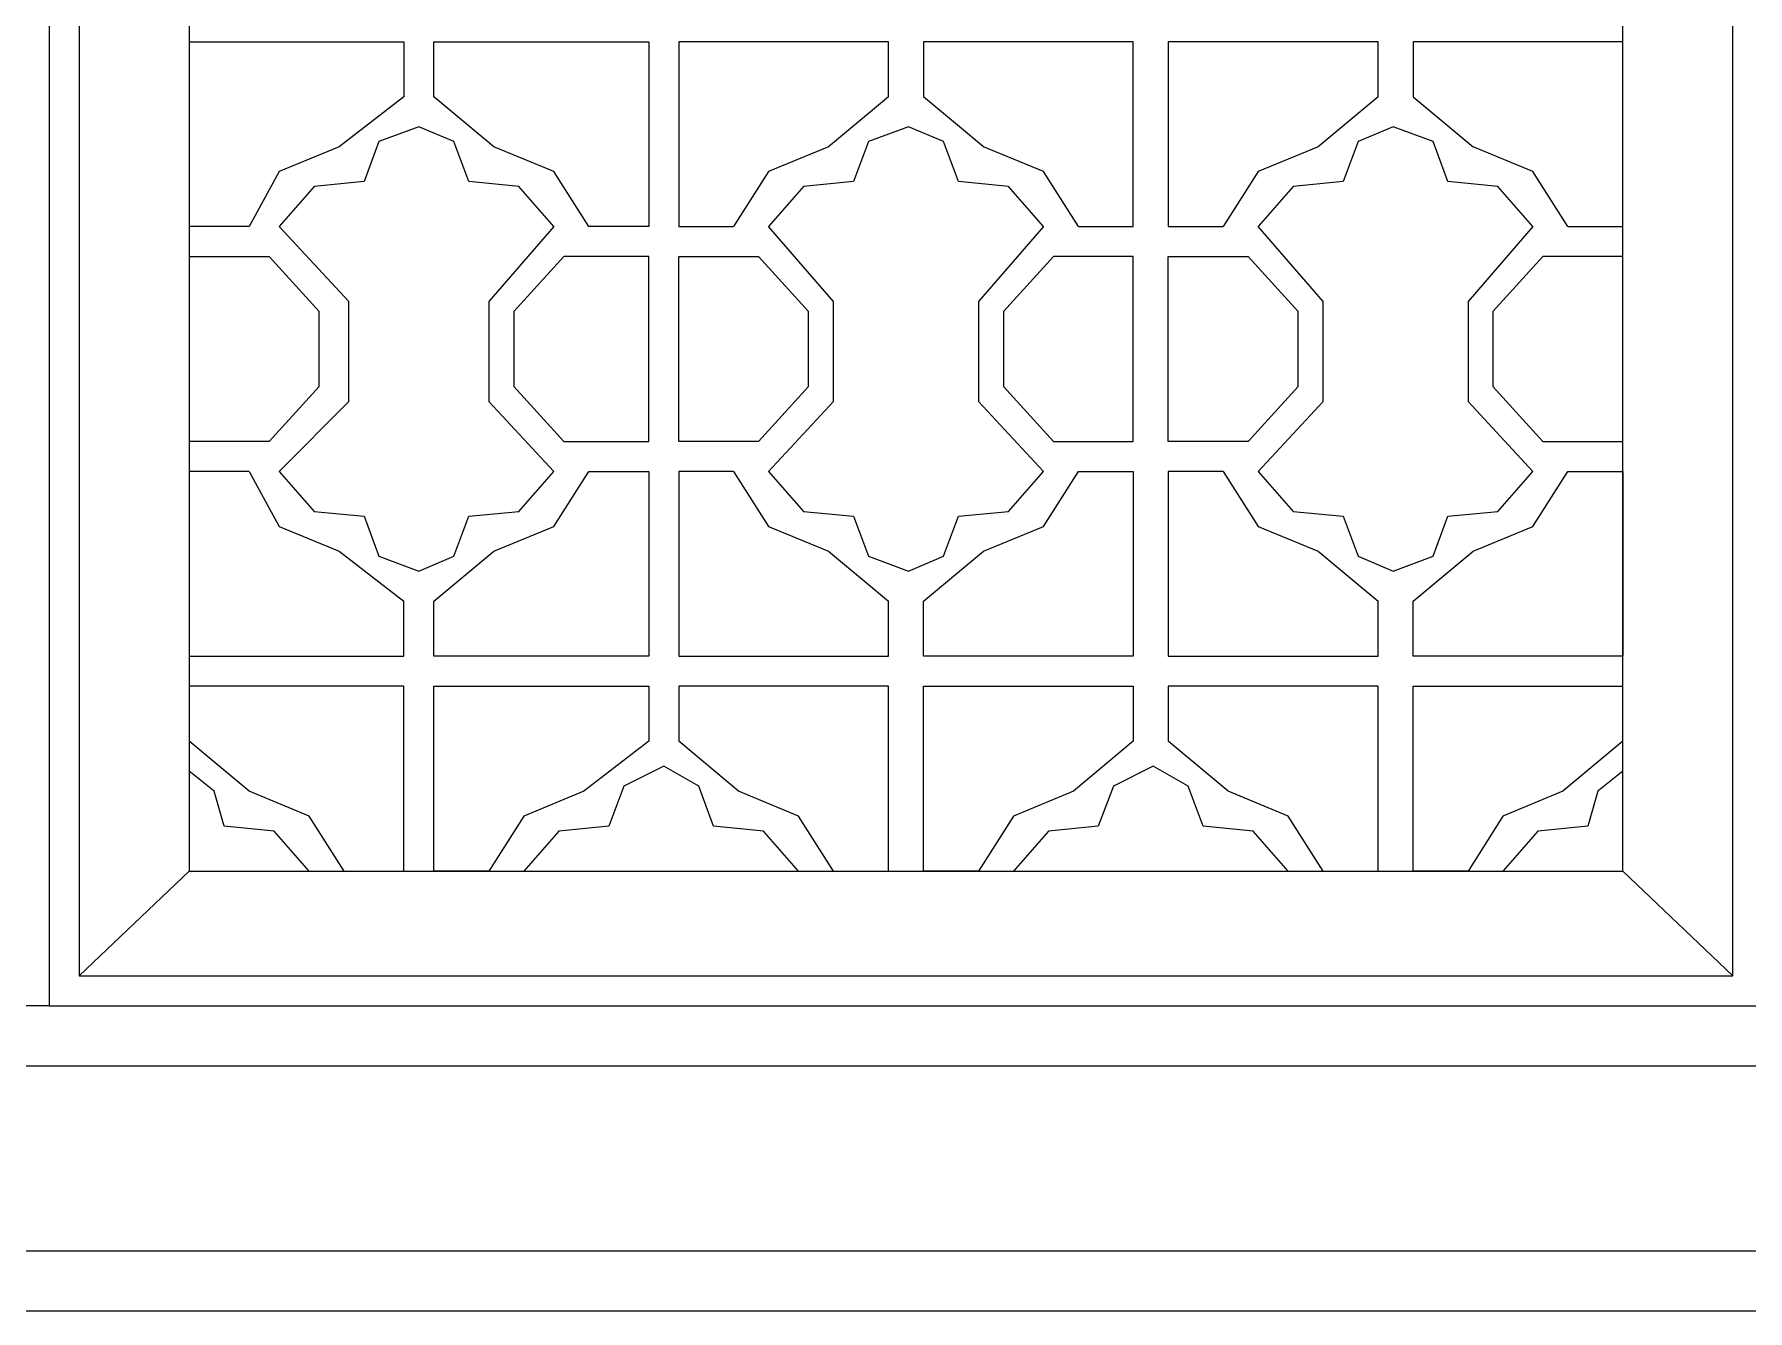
# Model space of a CAD drawing. Header units: centimetres. Extents: x -9.2 to 10.9, y -11.6 to 10.5.
# Drawn here: x -2.19 to 3.8, y -11.57 to -7.11 of the extents above; entities that cross this region are included whole.
import ezdxf

# ---------------------------------------------------------------- set-up
doc = ezdxf.new("R2010")
doc.units = ezdxf.units.CM
doc.header["$MEASUREMENT"] = 0
doc.layers.add('layer 1', color=7, linetype='Continuous')

msp = doc.modelspace()

# ---------------------------------------------------------------- linework, layer by layer
at = {"layer": 'layer 1', "color": 250, "lineweight": 0}
for points, knots in [([(-9.19759, 10.45281), (-9.19759, 10.45281), (10.90362, 10.45281), (10.90362, 10.45281), (10.90362, 10.45281), (10.90362, 10.45281), (10.90362, -11.56967), (10.90362, -11.56967), (10.90362, -11.56967), (10.90362, -11.56967), (-9.19759, -11.56967), (-9.19759, -11.56967), (-9.19759, -11.56967), (-9.19759, -11.56967), (-9.19759, 10.45281), (-9.19759, 10.45281)], [0, 0, 0, 0, 0.25, 0.25, 0.25, 0.25, 0.5, 0.5, 0.5, 0.5, 0.75, 0.75, 0.75, 0.75, 1, 1, 1, 1]), ([(-8.98821, 10.2432), (-8.98821, 10.2432), (10.69401, 10.2432), (10.69401, 10.2432), (10.69401, 10.2432), (10.69401, 10.2432), (10.69401, -11.36006), (10.69401, -11.36006), (10.69401, -11.36006), (10.69401, -11.36006), (-8.98821, -11.36006), (-8.98821, -11.36006), (-8.98821, -11.36006), (-8.98821, -11.36006), (-8.98821, 10.2432), (-8.98821, 10.2432)], [0, 0, 0, 0, 0.25, 0.25, 0.25, 0.25, 0.5, 0.5, 0.5, 0.5, 0.75, 0.75, 0.75, 0.75, 1, 1, 1, 1]), ([(-8.34187, 9.59709), (-8.34187, 9.59709), (10.0479, 9.59709), (10.0479, 9.59709), (10.0479, 9.59709), (10.0479, 9.59709), (10.0479, -10.71372), (10.0479, -10.71372), (10.0479, -10.71372), (10.0479, -10.71372), (-8.34187, -10.71372), (-8.34187, -10.71372), (-8.34187, -10.71372), (-8.34187, -10.71372), (-8.34187, 9.59709), (-8.34187, 9.59709)], [0, 0, 0, 0, 0.25, 0.25, 0.25, 0.25, 0.5, 0.5, 0.5, 0.5, 0.75, 0.75, 0.75, 0.75, 1, 1, 1, 1]), ([(-2.14223, -10.50434), (-2.14223, -10.50434), (-2.14223, 9.38748), (-2.14223, 9.38748), (-2.14223, 9.38748), (-2.14223, 9.38748), (-8.13249, 9.38748), (-8.13249, 9.38748), (-8.13249, 9.38748), (-8.13249, 9.38748), (-8.13249, -10.50434), (-8.13249, -10.50434), (-8.13249, -10.50434), (-8.13249, -10.50434), (-2.14223, -10.50434), (-2.14223, -10.50434)], [0, 0, 0, 0, 0.25, 0.25, 0.25, 0.25, 0.5, 0.5, 0.5, 0.5, 0.75, 0.75, 0.75, 0.75, 1, 1, 1, 1]), ([(-2.14223, -10.50434), (-2.14223, -10.50434), (-2.14223, 9.38748), (-2.14223, 9.38748), (-2.14223, 9.38748), (-2.14223, 9.38748), (3.84803, 9.38748), (3.84803, 9.38748), (3.84803, 9.38748), (3.84803, 9.38748), (3.84803, -10.50434), (3.84803, -10.50434), (3.84803, -10.50434), (3.84803, -10.50434), (-2.14223, -10.50434), (-2.14223, -10.50434)], [0, 0, 0, 0, 0.25, 0.25, 0.25, 0.25, 0.5, 0.5, 0.5, 0.5, 0.75, 0.75, 0.75, 0.75, 1, 1, 1, 1]), ([(3.74322, -10.39953), (3.74322, -10.39953), (-2.03742, -10.39953), (-2.03742, -10.39953), (-2.03742, -10.39953), (-2.03742, -10.39953), (-2.03742, 9.28268), (-2.03742, 9.28268), (-2.03742, 9.28268), (-2.03742, 9.28268), (3.74322, 9.28268), (3.74322, 9.28268), (3.74322, 9.28268), (3.74322, 9.28268), (3.74322, -10.39953), (3.74322, -10.39953)], [0, 0, 0, 0, 0.25, 0.25, 0.25, 0.25, 0.5, 0.5, 0.5, 0.5, 0.75, 0.75, 0.75, 0.75, 1, 1, 1, 1]), ([(-1.65321, -1.1435), (-1.65321, -1.1435), (-1.65321, 7.08222), (-1.65321, 7.08222), (-1.65321, 7.08222), (-1.65321, 7.08222), (3.35901, 7.08222), (3.35901, 7.08222), (3.35901, 7.08222), (3.35901, 7.08222), (3.35901, -1.1435), (3.35901, -1.1435), (3.35901, -1.1435), (3.35901, -1.1435), (3.35901, -10.03283), (3.35901, -10.03283), (3.35901, -10.03283), (3.35901, -10.03283), (-1.65321, -10.03283), (-1.65321, -10.03283), (-1.65321, -10.03283), (-1.65321, -10.03283), (-1.65321, -1.1435), (-1.65321, -1.1435)], [0, 0, 0, 0, 0.1666667, 0.1666667, 0.1666667, 0.1666667, 0.3333333, 0.3333333, 0.3333333, 0.3333333, 0.5, 0.5, 0.5, 0.5, 0.6666667, 0.6666667, 0.6666667, 0.6666667, 0.8333333, 0.8333333, 0.8333333, 0.8333333, 1, 1, 1, 1]), ([(-1.65321, -7.13375), (-1.65321, -7.13375), (-0.9023, -7.13375), (-0.9023, -7.13375), (-0.9023, -7.13375), (-0.9023, -7.13375), (-0.9023, -7.32586), (-0.9023, -7.32586), (-0.9023, -7.32586), (-0.9023, -7.32586), (-1.12919, -7.50046), (-1.12919, -7.50046), (-1.12919, -7.50046), (-1.12919, -7.50046), (-1.3388, -7.58776), (-1.3388, -7.58776), (-1.3388, -7.58776), (-1.3388, -7.58776), (-1.4436, -7.77986), (-1.4436, -7.77986), (-1.4436, -7.77986), (-1.4436, -7.77986), (-1.65321, -7.77986), (-1.65321, -7.77986)], [0, 0, 0, 0, 0.1666667, 0.1666667, 0.1666667, 0.1666667, 0.3333333, 0.3333333, 0.3333333, 0.3333333, 0.5, 0.5, 0.5, 0.5, 0.6666667, 0.6666667, 0.6666667, 0.6666667, 0.8333333, 0.8333333, 0.8333333, 0.8333333, 1, 1, 1, 1]), ([(3.35901, -7.13375), (3.35901, -7.13375), (2.6256, -7.13375), (2.6256, -7.13375), (2.6256, -7.13375), (2.6256, -7.13375), (2.6256, -7.32586), (2.6256, -7.32586), (2.6256, -7.32586), (2.6256, -7.32586), (2.83521, -7.50046), (2.83521, -7.50046)], [0, 0, 0, 0, 0.3333333, 0.3333333, 0.3333333, 0.3333333, 0.6666667, 0.6666667, 0.6666667, 0.6666667, 1, 1, 1, 1]), ([(-0.84979, -7.43066), (-0.84979, -7.43066), (-0.9896, -7.48295), (-0.9896, -7.48295), (-0.9896, -7.48295), (-0.9896, -7.48295), (-1.04189, -7.62277), (-1.04189, -7.62277)], [0, 0, 0, 0, 0.5, 0.5, 0.5, 0.5, 1, 1, 1, 1]), ([(-0.67519, -7.62277), (-0.67519, -7.62277), (-0.72748, -7.48295), (-0.72748, -7.48295), (-0.72748, -7.48295), (-0.72748, -7.48295), (-0.84979, -7.43066), (-0.84979, -7.43066)], [0, 0, 0, 0, 0.5, 0.5, 0.5, 0.5, 1, 1, 1, 1]), ([(0.86165, -7.43066), (0.86165, -7.43066), (0.72184, -7.48295), (0.72184, -7.48295), (0.72184, -7.48295), (0.72184, -7.48295), (0.66955, -7.62277), (0.66955, -7.62277)], [0, 0, 0, 0, 0.5, 0.5, 0.5, 0.5, 1, 1, 1, 1]), ([(1.03625, -7.62277), (1.03625, -7.62277), (0.98396, -7.48295), (0.98396, -7.48295), (0.98396, -7.48295), (0.98396, -7.48295), (0.86165, -7.43066), (0.86165, -7.43066)], [0, 0, 0, 0, 0.5, 0.5, 0.5, 0.5, 1, 1, 1, 1]), ([(2.55559, -7.43066), (2.55559, -7.43066), (2.4335, -7.48295), (2.4335, -7.48295), (2.4335, -7.48295), (2.4335, -7.48295), (2.38099, -7.62277), (2.38099, -7.62277)], [0, 0, 0, 0, 0.5, 0.5, 0.5, 0.5, 1, 1, 1, 1]), ([(2.74769, -7.62277), (2.74769, -7.62277), (2.6954, -7.48295), (2.6954, -7.48295), (2.6954, -7.48295), (2.6954, -7.48295), (2.55559, -7.43066), (2.55559, -7.43066)], [0, 0, 0, 0, 0.5, 0.5, 0.5, 0.5, 1, 1, 1, 1]), ([(-0.25597, -7.77986), (-0.25597, -7.77986), (-0.37828, -7.58776), (-0.37828, -7.58776), (-0.37828, -7.58776), (-0.37828, -7.58776), (-0.58789, -7.50046), (-0.58789, -7.50046)], [0, 0, 0, 0, 0.5, 0.5, 0.5, 0.5, 1, 1, 1, 1]), ([(0.58225, -7.50046), (0.58225, -7.50046), (0.37264, -7.58776), (0.37264, -7.58776), (0.37264, -7.58776), (0.37264, -7.58776), (0.25033, -7.77986), (0.25033, -7.77986)], [0, 0, 0, 0, 0.5, 0.5, 0.5, 0.5, 1, 1, 1, 1]), ([(1.45547, -7.77986), (1.45547, -7.77986), (1.33316, -7.58776), (1.33316, -7.58776), (1.33316, -7.58776), (1.33316, -7.58776), (1.12355, -7.50046), (1.12355, -7.50046)], [0, 0, 0, 0, 0.5, 0.5, 0.5, 0.5, 1, 1, 1, 1]), ([(2.29369, -7.50046), (2.29369, -7.50046), (2.08408, -7.58776), (2.08408, -7.58776), (2.08408, -7.58776), (2.08408, -7.58776), (1.96199, -7.77986), (1.96199, -7.77986)], [0, 0, 0, 0, 0.5, 0.5, 0.5, 0.5, 1, 1, 1, 1]), ([(3.16691, -7.77986), (3.16691, -7.77986), (3.0446, -7.58776), (3.0446, -7.58776), (3.0446, -7.58776), (3.0446, -7.58776), (2.83521, -7.50046), (2.83521, -7.50046)], [0, 0, 0, 0, 0.5, 0.5, 0.5, 0.5, 1, 1, 1, 1]), ([(-1.04189, -7.62277), (-1.04189, -7.62277), (-1.21649, -7.64005), (-1.21649, -7.64005), (-1.21649, -7.64005), (-1.21649, -7.64005), (-1.3388, -7.77986), (-1.3388, -7.77986)], [0, 0, 0, 0, 0.5, 0.5, 0.5, 0.5, 1, 1, 1, 1]), ([(-0.37828, -7.77986), (-0.37828, -7.77986), (-0.50059, -7.64005), (-0.50059, -7.64005), (-0.50059, -7.64005), (-0.50059, -7.64005), (-0.67519, -7.62277), (-0.67519, -7.62277)], [0, 0, 0, 0, 0.5, 0.5, 0.5, 0.5, 1, 1, 1, 1]), ([(0.66955, -7.62277), (0.66955, -7.62277), (0.49495, -7.64005), (0.49495, -7.64005), (0.49495, -7.64005), (0.49495, -7.64005), (0.37264, -7.77986), (0.37264, -7.77986)], [0, 0, 0, 0, 0.5, 0.5, 0.5, 0.5, 1, 1, 1, 1]), ([(1.33316, -7.77986), (1.33316, -7.77986), (1.21085, -7.64005), (1.21085, -7.64005), (1.21085, -7.64005), (1.21085, -7.64005), (1.03625, -7.62277), (1.03625, -7.62277)], [0, 0, 0, 0, 0.5, 0.5, 0.5, 0.5, 1, 1, 1, 1]), ([(2.38099, -7.62277), (2.38099, -7.62277), (2.20639, -7.64005), (2.20639, -7.64005), (2.20639, -7.64005), (2.20639, -7.64005), (2.08408, -7.77986), (2.08408, -7.77986)], [0, 0, 0, 0, 0.5, 0.5, 0.5, 0.5, 1, 1, 1, 1]), ([(3.0446, -7.77986), (3.0446, -7.77986), (2.92251, -7.64005), (2.92251, -7.64005), (2.92251, -7.64005), (2.92251, -7.64005), (2.74769, -7.62277), (2.74769, -7.62277)], [0, 0, 0, 0, 0.5, 0.5, 0.5, 0.5, 1, 1, 1, 1]), ([(-1.3388, -8.63558), (-1.3388, -8.63558), (-1.09441, -8.39119), (-1.09441, -8.39119), (-1.09441, -8.39119), (-1.09441, -8.39119), (-1.09441, -8.04176), (-1.09441, -8.04176), (-1.09441, -8.04176), (-1.09441, -8.04176), (-1.3388, -7.77986), (-1.3388, -7.77986)], [0, 0, 0, 0, 0.3333333, 0.3333333, 0.3333333, 0.3333333, 0.6666667, 0.6666667, 0.6666667, 0.6666667, 1, 1, 1, 1]), ([(-0.37828, -7.77986), (-0.37828, -7.77986), (-0.60539, -8.04176), (-0.60539, -8.04176), (-0.60539, -8.04176), (-0.60539, -8.04176), (-0.60539, -8.39119), (-0.60539, -8.39119), (-0.60539, -8.39119), (-0.60539, -8.39119), (-0.37828, -8.63558), (-0.37828, -8.63558)], [0, 0, 0, 0, 0.3333333, 0.3333333, 0.3333333, 0.3333333, 0.6666667, 0.6666667, 0.6666667, 0.6666667, 1, 1, 1, 1]), ([(0.37264, -8.63558), (0.37264, -8.63558), (0.59975, -8.39119), (0.59975, -8.39119), (0.59975, -8.39119), (0.59975, -8.39119), (0.59975, -8.04176), (0.59975, -8.04176), (0.59975, -8.04176), (0.59975, -8.04176), (0.37264, -7.77986), (0.37264, -7.77986)], [0, 0, 0, 0, 0.3333333, 0.3333333, 0.3333333, 0.3333333, 0.6666667, 0.6666667, 0.6666667, 0.6666667, 1, 1, 1, 1]), ([(1.33316, -7.77986), (1.33316, -7.77986), (1.10605, -8.04176), (1.10605, -8.04176), (1.10605, -8.04176), (1.10605, -8.04176), (1.10605, -8.39119), (1.10605, -8.39119), (1.10605, -8.39119), (1.10605, -8.39119), (1.33316, -8.63558), (1.33316, -8.63558)], [0, 0, 0, 0, 0.3333333, 0.3333333, 0.3333333, 0.3333333, 0.6666667, 0.6666667, 0.6666667, 0.6666667, 1, 1, 1, 1]), ([(2.08408, -8.63558), (2.08408, -8.63558), (2.31119, -8.39119), (2.31119, -8.39119), (2.31119, -8.39119), (2.31119, -8.39119), (2.31119, -8.04176), (2.31119, -8.04176), (2.31119, -8.04176), (2.31119, -8.04176), (2.08408, -7.77986), (2.08408, -7.77986)], [0, 0, 0, 0, 0.3333333, 0.3333333, 0.3333333, 0.3333333, 0.6666667, 0.6666667, 0.6666667, 0.6666667, 1, 1, 1, 1]), ([(3.0446, -7.77986), (3.0446, -7.77986), (2.81771, -8.04176), (2.81771, -8.04176), (2.81771, -8.04176), (2.81771, -8.04176), (2.81771, -8.39119), (2.81771, -8.39119), (2.81771, -8.39119), (2.81771, -8.39119), (3.0446, -8.63558), (3.0446, -8.63558)], [0, 0, 0, 0, 0.3333333, 0.3333333, 0.3333333, 0.3333333, 0.6666667, 0.6666667, 0.6666667, 0.6666667, 1, 1, 1, 1]), ([(-1.37381, -8.53078), (-1.37381, -8.53078), (-1.19921, -8.33867), (-1.19921, -8.33867), (-1.19921, -8.33867), (-1.19921, -8.33867), (-1.19921, -8.07677), (-1.19921, -8.07677), (-1.19921, -8.07677), (-1.19921, -8.07677), (-1.37381, -7.88467), (-1.37381, -7.88467)], [0, 0, 0, 0, 0.3333333, 0.3333333, 0.3333333, 0.3333333, 0.6666667, 0.6666667, 0.6666667, 0.6666667, 1, 1, 1, 1]), ([(-0.34327, -7.88467), (-0.34327, -7.88467), (-0.51809, -8.07677), (-0.51809, -8.07677), (-0.51809, -8.07677), (-0.51809, -8.07677), (-0.51809, -8.33867), (-0.51809, -8.33867), (-0.51809, -8.33867), (-0.51809, -8.33867), (-0.34327, -8.53078), (-0.34327, -8.53078)], [0, 0, 0, 0, 0.3333333, 0.3333333, 0.3333333, 0.3333333, 0.6666667, 0.6666667, 0.6666667, 0.6666667, 1, 1, 1, 1]), ([(0.33763, -8.53078), (0.33763, -8.53078), (0.51245, -8.33867), (0.51245, -8.33867), (0.51245, -8.33867), (0.51245, -8.33867), (0.51245, -8.07677), (0.51245, -8.07677), (0.51245, -8.07677), (0.51245, -8.07677), (0.33763, -7.88467), (0.33763, -7.88467)], [0, 0, 0, 0, 0.3333333, 0.3333333, 0.3333333, 0.3333333, 0.6666667, 0.6666667, 0.6666667, 0.6666667, 1, 1, 1, 1]), ([(1.36817, -7.88467), (1.36817, -7.88467), (1.19357, -8.07677), (1.19357, -8.07677), (1.19357, -8.07677), (1.19357, -8.07677), (1.19357, -8.33867), (1.19357, -8.33867), (1.19357, -8.33867), (1.19357, -8.33867), (1.36817, -8.53078), (1.36817, -8.53078)], [0, 0, 0, 0, 0.3333333, 0.3333333, 0.3333333, 0.3333333, 0.6666667, 0.6666667, 0.6666667, 0.6666667, 1, 1, 1, 1]), ([(2.04929, -8.53078), (2.04929, -8.53078), (2.22389, -8.33867), (2.22389, -8.33867), (2.22389, -8.33867), (2.22389, -8.33867), (2.22389, -8.07677), (2.22389, -8.07677), (2.22389, -8.07677), (2.22389, -8.07677), (2.04929, -7.88467), (2.04929, -7.88467)], [0, 0, 0, 0, 0.3333333, 0.3333333, 0.3333333, 0.3333333, 0.6666667, 0.6666667, 0.6666667, 0.6666667, 1, 1, 1, 1]), ([(3.35901, -7.88467), (3.35901, -7.88467), (3.07961, -7.88467), (3.07961, -7.88467), (3.07961, -7.88467), (3.07961, -7.88467), (2.90501, -8.07677), (2.90501, -8.07677), (2.90501, -8.07677), (2.90501, -8.07677), (2.90501, -8.33867), (2.90501, -8.33867), (2.90501, -8.33867), (2.90501, -8.33867), (3.07961, -8.53078), (3.07961, -8.53078), (3.07961, -8.53078), (3.07961, -8.53078), (3.35901, -8.53078), (3.35901, -8.53078)], [0, 0, 0, 0, 0.2, 0.2, 0.2, 0.2, 0.4, 0.4, 0.4, 0.4, 0.6, 0.6, 0.6, 0.6, 0.8, 0.8, 0.8, 0.8, 1, 1, 1, 1]), ([(-1.4436, -8.63558), (-1.4436, -8.63558), (-1.3388, -8.82769), (-1.3388, -8.82769), (-1.3388, -8.82769), (-1.3388, -8.82769), (-1.12919, -8.91499), (-1.12919, -8.91499)], [0, 0, 0, 0, 0.5, 0.5, 0.5, 0.5, 1, 1, 1, 1]), ([(-1.3388, -8.63558), (-1.3388, -8.63558), (-1.21649, -8.7754), (-1.21649, -8.7754), (-1.21649, -8.7754), (-1.21649, -8.7754), (-1.04189, -8.79268), (-1.04189, -8.79268)], [0, 0, 0, 0, 0.5, 0.5, 0.5, 0.5, 1, 1, 1, 1]), ([(-0.67519, -8.79268), (-0.67519, -8.79268), (-0.50059, -8.7754), (-0.50059, -8.7754), (-0.50059, -8.7754), (-0.50059, -8.7754), (-0.37828, -8.63558), (-0.37828, -8.63558)], [0, 0, 0, 0, 0.5, 0.5, 0.5, 0.5, 1, 1, 1, 1]), ([(-0.58789, -8.91499), (-0.58789, -8.91499), (-0.37828, -8.82769), (-0.37828, -8.82769), (-0.37828, -8.82769), (-0.37828, -8.82769), (-0.25597, -8.63558), (-0.25597, -8.63558)], [0, 0, 0, 0, 0.5, 0.5, 0.5, 0.5, 1, 1, 1, 1]), ([(0.25033, -8.63558), (0.25033, -8.63558), (0.37264, -8.82769), (0.37264, -8.82769), (0.37264, -8.82769), (0.37264, -8.82769), (0.58225, -8.91499), (0.58225, -8.91499)], [0, 0, 0, 0, 0.5, 0.5, 0.5, 0.5, 1, 1, 1, 1]), ([(0.37264, -8.63558), (0.37264, -8.63558), (0.49495, -8.7754), (0.49495, -8.7754), (0.49495, -8.7754), (0.49495, -8.7754), (0.66955, -8.79268), (0.66955, -8.79268)], [0, 0, 0, 0, 0.5, 0.5, 0.5, 0.5, 1, 1, 1, 1]), ([(1.03625, -8.79268), (1.03625, -8.79268), (1.21085, -8.7754), (1.21085, -8.7754), (1.21085, -8.7754), (1.21085, -8.7754), (1.33316, -8.63558), (1.33316, -8.63558)], [0, 0, 0, 0, 0.5, 0.5, 0.5, 0.5, 1, 1, 1, 1]), ([(1.12355, -8.91499), (1.12355, -8.91499), (1.33316, -8.82769), (1.33316, -8.82769), (1.33316, -8.82769), (1.33316, -8.82769), (1.45547, -8.63558), (1.45547, -8.63558)], [0, 0, 0, 0, 0.5, 0.5, 0.5, 0.5, 1, 1, 1, 1]), ([(1.96199, -8.63558), (1.96199, -8.63558), (2.08408, -8.82769), (2.08408, -8.82769), (2.08408, -8.82769), (2.08408, -8.82769), (2.29369, -8.91499), (2.29369, -8.91499)], [0, 0, 0, 0, 0.5, 0.5, 0.5, 0.5, 1, 1, 1, 1]), ([(2.08408, -8.63558), (2.08408, -8.63558), (2.20639, -8.7754), (2.20639, -8.7754), (2.20639, -8.7754), (2.20639, -8.7754), (2.38099, -8.79268), (2.38099, -8.79268)], [0, 0, 0, 0, 0.5, 0.5, 0.5, 0.5, 1, 1, 1, 1]), ([(2.74769, -8.79268), (2.74769, -8.79268), (2.92251, -8.7754), (2.92251, -8.7754), (2.92251, -8.7754), (2.92251, -8.7754), (3.0446, -8.63558), (3.0446, -8.63558)], [0, 0, 0, 0, 0.5, 0.5, 0.5, 0.5, 1, 1, 1, 1]), ([(2.83521, -8.91499), (2.83521, -8.91499), (3.0446, -8.82769), (3.0446, -8.82769), (3.0446, -8.82769), (3.0446, -8.82769), (3.16691, -8.63558), (3.16691, -8.63558)], [0, 0, 0, 0, 0.5, 0.5, 0.5, 0.5, 1, 1, 1, 1]), ([(-1.04189, -8.79268), (-1.04189, -8.79268), (-0.9896, -8.93249), (-0.9896, -8.93249), (-0.9896, -8.93249), (-0.9896, -8.93249), (-0.84979, -8.98478), (-0.84979, -8.98478)], [0, 0, 0, 0, 0.5, 0.5, 0.5, 0.5, 1, 1, 1, 1]), ([(-0.84979, -8.98478), (-0.84979, -8.98478), (-0.72748, -8.93249), (-0.72748, -8.93249), (-0.72748, -8.93249), (-0.72748, -8.93249), (-0.67519, -8.79268), (-0.67519, -8.79268)], [0, 0, 0, 0, 0.5, 0.5, 0.5, 0.5, 1, 1, 1, 1]), ([(0.66955, -8.79268), (0.66955, -8.79268), (0.72184, -8.93249), (0.72184, -8.93249), (0.72184, -8.93249), (0.72184, -8.93249), (0.86165, -8.98478), (0.86165, -8.98478)], [0, 0, 0, 0, 0.5, 0.5, 0.5, 0.5, 1, 1, 1, 1]), ([(0.86165, -8.98478), (0.86165, -8.98478), (0.98396, -8.93249), (0.98396, -8.93249), (0.98396, -8.93249), (0.98396, -8.93249), (1.03625, -8.79268), (1.03625, -8.79268)], [0, 0, 0, 0, 0.5, 0.5, 0.5, 0.5, 1, 1, 1, 1]), ([(2.38099, -8.79268), (2.38099, -8.79268), (2.4335, -8.93249), (2.4335, -8.93249), (2.4335, -8.93249), (2.4335, -8.93249), (2.55559, -8.98478), (2.55559, -8.98478)], [0, 0, 0, 0, 0.5, 0.5, 0.5, 0.5, 1, 1, 1, 1]), ([(2.55559, -8.98478), (2.55559, -8.98478), (2.6954, -8.93249), (2.6954, -8.93249), (2.6954, -8.93249), (2.6954, -8.93249), (2.74769, -8.79268), (2.74769, -8.79268)], [0, 0, 0, 0, 0.5, 0.5, 0.5, 0.5, 1, 1, 1, 1]), ([(-1.11169, -10.03283), (-1.11169, -10.03283), (-0.9023, -10.03283), (-0.9023, -10.03283), (-0.9023, -10.03283), (-0.9023, -10.03283), (-0.9023, -9.3865), (-0.9023, -9.3865), (-0.9023, -9.3865), (-0.9023, -9.3865), (-1.65321, -9.3865), (-1.65321, -9.3865)], [0, 0, 0, 0, 0.3333333, 0.3333333, 0.3333333, 0.3333333, 0.6666667, 0.6666667, 0.6666667, 0.6666667, 1, 1, 1, 1]), ([(3.35901, -9.5786), (3.35901, -9.5786), (3.1494, -9.7532), (3.1494, -9.7532), (3.1494, -9.7532), (3.1494, -9.7532), (2.9398, -9.84073), (2.9398, -9.84073), (2.9398, -9.84073), (2.9398, -9.84073), (2.81771, -10.03283), (2.81771, -10.03283), (2.81771, -10.03283), (2.81771, -10.03283), (2.6256, -10.03283), (2.6256, -10.03283), (2.6256, -10.03283), (2.6256, -10.03283), (2.6256, -9.3865), (2.6256, -9.3865), (2.6256, -9.3865), (2.6256, -9.3865), (3.35901, -9.3865), (3.35901, -9.3865)], [0, 0, 0, 0, 0.1666667, 0.1666667, 0.1666667, 0.1666667, 0.3333333, 0.3333333, 0.3333333, 0.3333333, 0.5, 0.5, 0.5, 0.5, 0.6666667, 0.6666667, 0.6666667, 0.6666667, 0.8333333, 0.8333333, 0.8333333, 0.8333333, 1, 1, 1, 1]), ([(-1.5309, -9.87551), (-1.5309, -9.87551), (-1.56591, -9.7532), (-1.56591, -9.7532), (-1.56591, -9.7532), (-1.56591, -9.7532), (-1.65321, -9.68341), (-1.65321, -9.68341)], [0, 0, 0, 0, 0.5, 0.5, 0.5, 0.5, 1, 1, 1, 1]), ([(0.47744, -10.03283), (0.47744, -10.03283), (0.35513, -9.89302), (0.35513, -9.89302), (0.35513, -9.89302), (0.35513, -9.89302), (0.18053, -9.87551), (0.18053, -9.87551), (0.18053, -9.87551), (0.18053, -9.87551), (0.12824, -9.73592), (0.12824, -9.73592), (0.12824, -9.73592), (0.12824, -9.73592), (0.00593, -9.6659), (0.00593, -9.6659), (0.00593, -9.6659), (0.00593, -9.6659), (-0.13388, -9.73592), (-0.13388, -9.73592), (-0.13388, -9.73592), (-0.13388, -9.73592), (-0.18617, -9.87551), (-0.18617, -9.87551), (-0.18617, -9.87551), (-0.18617, -9.87551), (-0.36077, -9.89302), (-0.36077, -9.89302), (-0.36077, -9.89302), (-0.36077, -9.89302), (-0.48308, -10.03283), (-0.48308, -10.03283)], [0, 0, 0, 0, 0.125, 0.125, 0.125, 0.125, 0.25, 0.25, 0.25, 0.25, 0.375, 0.375, 0.375, 0.375, 0.5, 0.5, 0.5, 0.5, 0.625, 0.625, 0.625, 0.625, 0.75, 0.75, 0.75, 0.75, 0.875, 0.875, 0.875, 0.875, 1, 1, 1, 1]), ([(2.18888, -10.03283), (2.18888, -10.03283), (2.0668, -9.89302), (2.0668, -9.89302), (2.0668, -9.89302), (2.0668, -9.89302), (1.89197, -9.87551), (1.89197, -9.87551), (1.89197, -9.87551), (1.89197, -9.87551), (1.83968, -9.73592), (1.83968, -9.73592), (1.83968, -9.73592), (1.83968, -9.73592), (1.71737, -9.6659), (1.71737, -9.6659), (1.71737, -9.6659), (1.71737, -9.6659), (1.57778, -9.73592), (1.57778, -9.73592), (1.57778, -9.73592), (1.57778, -9.73592), (1.52527, -9.87551), (1.52527, -9.87551), (1.52527, -9.87551), (1.52527, -9.87551), (1.35067, -9.89302), (1.35067, -9.89302), (1.35067, -9.89302), (1.35067, -9.89302), (1.22836, -10.03283), (1.22836, -10.03283)], [0, 0, 0, 0, 0.125, 0.125, 0.125, 0.125, 0.25, 0.25, 0.25, 0.25, 0.375, 0.375, 0.375, 0.375, 0.5, 0.5, 0.5, 0.5, 0.625, 0.625, 0.625, 0.625, 0.75, 0.75, 0.75, 0.75, 0.875, 0.875, 0.875, 0.875, 1, 1, 1, 1]), ([(3.35901, -9.68341), (3.35901, -9.68341), (3.27171, -9.7532), (3.27171, -9.7532), (3.27171, -9.7532), (3.27171, -9.7532), (3.2367, -9.87551), (3.2367, -9.87551), (3.2367, -9.87551), (3.2367, -9.87551), (3.0621, -9.89302), (3.0621, -9.89302), (3.0621, -9.89302), (3.0621, -9.89302), (2.9398, -10.03283), (2.9398, -10.03283)], [0, 0, 0, 0, 0.25, 0.25, 0.25, 0.25, 0.5, 0.5, 0.5, 0.5, 0.75, 0.75, 0.75, 0.75, 1, 1, 1, 1]), ([(-1.11169, -10.03283), (-1.11169, -10.03283), (-1.234, -9.84073), (-1.234, -9.84073), (-1.234, -9.84073), (-1.234, -9.84073), (-1.4436, -9.7532), (-1.4436, -9.7532)], [0, 0, 0, 0, 0.5, 0.5, 0.5, 0.5, 1, 1, 1, 1]), ([(-0.27347, -9.7532), (-0.27347, -9.7532), (-0.48308, -9.84073), (-0.48308, -9.84073), (-0.48308, -9.84073), (-0.48308, -9.84073), (-0.60539, -10.03283), (-0.60539, -10.03283)], [0, 0, 0, 0, 0.5, 0.5, 0.5, 0.5, 1, 1, 1, 1]), ([(0.59975, -10.03283), (0.59975, -10.03283), (0.47744, -9.84073), (0.47744, -9.84073), (0.47744, -9.84073), (0.47744, -9.84073), (0.26783, -9.7532), (0.26783, -9.7532)], [0, 0, 0, 0, 0.5, 0.5, 0.5, 0.5, 1, 1, 1, 1]), ([(1.43797, -9.7532), (1.43797, -9.7532), (1.22836, -9.84073), (1.22836, -9.84073), (1.22836, -9.84073), (1.22836, -9.84073), (1.10605, -10.03283), (1.10605, -10.03283)], [0, 0, 0, 0, 0.5, 0.5, 0.5, 0.5, 1, 1, 1, 1]), ([(2.31119, -10.03283), (2.31119, -10.03283), (2.18888, -9.84073), (2.18888, -9.84073), (2.18888, -9.84073), (2.18888, -9.84073), (1.97927, -9.7532), (1.97927, -9.7532)], [0, 0, 0, 0, 0.5, 0.5, 0.5, 0.5, 1, 1, 1, 1]), ([(-1.234, -10.03283), (-1.234, -10.03283), (-1.35631, -9.89302), (-1.35631, -9.89302), (-1.35631, -9.89302), (-1.35631, -9.89302), (-1.5309, -9.87551), (-1.5309, -9.87551)], [0, 0, 0, 0, 0.5, 0.5, 0.5, 0.5, 1, 1, 1, 1])]:
    msp.add_open_spline(points, degree=3, knots=knots, dxfattribs=at)
for points in [[(-0.7975, -7.32586), (-0.7975, -7.32586), (-0.7975, -7.13375), (-0.7975, -7.13375)], [(-0.7975, -7.13375), (-0.7975, -7.13375), (-0.04658, -7.13375), (-0.04658, -7.13375)], [(-0.04658, -7.13375), (-0.04658, -7.13375), (-0.04658, -7.77986), (-0.04658, -7.77986)], [(0.05822, -7.13375), (0.05822, -7.13375), (0.05822, -7.77986), (0.05822, -7.77986)], [(0.79186, -7.13375), (0.79186, -7.13375), (0.05822, -7.13375), (0.05822, -7.13375)], [(0.79186, -7.32586), (0.79186, -7.32586), (0.79186, -7.13375), (0.79186, -7.13375)], [(0.91394, -7.13375), (0.91394, -7.13375), (0.91394, -7.32586), (0.91394, -7.32586)], [(1.64758, -7.13375), (1.64758, -7.13375), (0.91394, -7.13375), (0.91394, -7.13375)], [(1.64758, -7.77986), (1.64758, -7.77986), (1.64758, -7.13375), (1.64758, -7.13375)], [(1.76989, -7.13375), (1.76989, -7.13375), (1.76989, -7.77986), (1.76989, -7.77986)], [(2.5033, -7.13375), (2.5033, -7.13375), (1.76989, -7.13375), (1.76989, -7.13375)], [(2.5033, -7.32586), (2.5033, -7.32586), (2.5033, -7.13375), (2.5033, -7.13375)], [(-0.58789, -7.50046), (-0.58789, -7.50046), (-0.7975, -7.32586), (-0.7975, -7.32586)], [(0.79186, -7.32586), (0.79186, -7.32586), (0.58225, -7.50046), (0.58225, -7.50046)], [(1.12355, -7.50046), (1.12355, -7.50046), (0.91394, -7.32586), (0.91394, -7.32586)], [(2.5033, -7.32586), (2.5033, -7.32586), (2.29369, -7.50046), (2.29369, -7.50046)], [(-0.04658, -7.77986), (-0.04658, -7.77986), (-0.25597, -7.77986), (-0.25597, -7.77986)], [(0.05822, -7.77986), (0.05822, -7.77986), (0.25033, -7.77986), (0.25033, -7.77986)], [(1.45547, -7.77986), (1.45547, -7.77986), (1.64758, -7.77986), (1.64758, -7.77986)], [(1.76989, -7.77986), (1.76989, -7.77986), (1.96199, -7.77986), (1.96199, -7.77986)], [(3.16691, -7.77986), (3.16691, -7.77986), (3.35901, -7.77986), (3.35901, -7.77986)], [(-1.65321, -7.88467), (-1.65321, -7.88467), (-1.37381, -7.88467), (-1.37381, -7.88467)], [(-0.04658, -7.88467), (-0.04658, -7.88467), (-0.34327, -7.88467), (-0.34327, -7.88467)], [(-0.04658, -8.53078), (-0.04658, -8.53078), (-0.04658, -7.88467), (-0.04658, -7.88467)], [(0.05822, -8.53078), (0.05822, -8.53078), (0.05822, -7.88467), (0.05822, -7.88467)], [(0.05822, -7.88467), (0.05822, -7.88467), (0.33763, -7.88467), (0.33763, -7.88467)], [(1.64758, -7.88467), (1.64758, -7.88467), (1.36817, -7.88467), (1.36817, -7.88467)], [(1.64758, -8.53078), (1.64758, -8.53078), (1.64758, -7.88467), (1.64758, -7.88467)], [(1.76989, -8.53078), (1.76989, -8.53078), (1.76989, -7.88467), (1.76989, -7.88467)], [(1.76989, -7.88467), (1.76989, -7.88467), (2.04929, -7.88467), (2.04929, -7.88467)], [(-1.37381, -8.53078), (-1.37381, -8.53078), (-1.65321, -8.53078), (-1.65321, -8.53078)], [(-0.34327, -8.53078), (-0.34327, -8.53078), (-0.04658, -8.53078), (-0.04658, -8.53078)], [(0.33763, -8.53078), (0.33763, -8.53078), (0.05822, -8.53078), (0.05822, -8.53078)], [(1.36817, -8.53078), (1.36817, -8.53078), (1.64758, -8.53078), (1.64758, -8.53078)], [(2.04929, -8.53078), (2.04929, -8.53078), (1.76989, -8.53078), (1.76989, -8.53078)], [(-1.4436, -8.63558), (-1.4436, -8.63558), (-1.65321, -8.63558), (-1.65321, -8.63558)], [(-1.65321, -8.63558), (-1.65321, -8.63558), (-1.65321, -9.28169), (-1.65321, -9.28169)], [(-0.25597, -8.63558), (-0.25597, -8.63558), (-0.04658, -8.63558), (-0.04658, -8.63558)], [(-0.04658, -8.63558), (-0.04658, -8.63558), (-0.04658, -9.28169), (-0.04658, -9.28169)], [(0.25033, -8.63558), (0.25033, -8.63558), (0.05822, -8.63558), (0.05822, -8.63558)], [(0.05822, -8.63558), (0.05822, -8.63558), (0.05822, -9.28169), (0.05822, -9.28169)], [(1.45547, -8.63558), (1.45547, -8.63558), (1.64758, -8.63558), (1.64758, -8.63558)], [(1.64758, -8.63558), (1.64758, -8.63558), (1.64758, -9.28169), (1.64758, -9.28169)], [(1.96199, -8.63558), (1.96199, -8.63558), (1.76989, -8.63558), (1.76989, -8.63558)], [(1.76989, -8.63558), (1.76989, -8.63558), (1.76989, -9.28169), (1.76989, -9.28169)], [(3.16691, -8.63558), (3.16691, -8.63558), (3.35901, -8.63558), (3.35901, -8.63558)], [(3.35901, -8.63558), (3.35901, -8.63558), (3.35901, -9.28169), (3.35901, -9.28169)], [(-1.12919, -8.91499), (-1.12919, -8.91499), (-0.9023, -9.08959), (-0.9023, -9.08959)], [(-0.7975, -9.08959), (-0.7975, -9.08959), (-0.58789, -8.91499), (-0.58789, -8.91499)], [(0.58225, -8.91499), (0.58225, -8.91499), (0.79186, -9.08959), (0.79186, -9.08959)], [(0.91394, -9.08959), (0.91394, -9.08959), (1.12355, -8.91499), (1.12355, -8.91499)], [(2.29369, -8.91499), (2.29369, -8.91499), (2.5033, -9.08959), (2.5033, -9.08959)], [(2.6256, -9.08959), (2.6256, -9.08959), (2.83521, -8.91499), (2.83521, -8.91499)], [(-0.9023, -9.28169), (-0.9023, -9.28169), (-0.9023, -9.08959), (-0.9023, -9.08959)], [(-0.7975, -9.28169), (-0.7975, -9.28169), (-0.7975, -9.08959), (-0.7975, -9.08959)], [(0.79186, -9.28169), (0.79186, -9.28169), (0.79186, -9.08959), (0.79186, -9.08959)], [(0.91394, -9.28169), (0.91394, -9.28169), (0.91394, -9.08959), (0.91394, -9.08959)], [(2.5033, -9.28169), (2.5033, -9.28169), (2.5033, -9.08959), (2.5033, -9.08959)], [(2.6256, -9.28169), (2.6256, -9.28169), (2.6256, -9.08959), (2.6256, -9.08959)], [(-1.65321, -9.28169), (-1.65321, -9.28169), (-0.9023, -9.28169), (-0.9023, -9.28169)], [(-0.04658, -9.28169), (-0.04658, -9.28169), (-0.7975, -9.28169), (-0.7975, -9.28169)], [(0.05822, -9.28169), (0.05822, -9.28169), (0.79186, -9.28169), (0.79186, -9.28169)], [(1.64758, -9.28169), (1.64758, -9.28169), (0.91394, -9.28169), (0.91394, -9.28169)], [(1.76989, -9.28169), (1.76989, -9.28169), (2.5033, -9.28169), (2.5033, -9.28169)], [(3.35901, -9.28169), (3.35901, -9.28169), (2.6256, -9.28169), (2.6256, -9.28169)], [(-0.7975, -10.03283), (-0.7975, -10.03283), (-0.7975, -9.3865), (-0.7975, -9.3865)], [(-0.7975, -9.3865), (-0.7975, -9.3865), (-0.04658, -9.3865), (-0.04658, -9.3865)], [(-0.04658, -9.3865), (-0.04658, -9.3865), (-0.04658, -9.5786), (-0.04658, -9.5786)], [(0.79186, -9.3865), (0.79186, -9.3865), (0.05822, -9.3865), (0.05822, -9.3865)], [(0.05822, -9.3865), (0.05822, -9.3865), (0.05822, -9.5786), (0.05822, -9.5786)], [(0.79186, -10.03283), (0.79186, -10.03283), (0.79186, -9.3865), (0.79186, -9.3865)], [(0.91394, -10.03283), (0.91394, -10.03283), (0.91394, -9.3865), (0.91394, -9.3865)], [(0.91394, -9.3865), (0.91394, -9.3865), (1.64758, -9.3865), (1.64758, -9.3865)], [(1.64758, -9.3865), (1.64758, -9.3865), (1.64758, -9.5786), (1.64758, -9.5786)], [(2.5033, -9.3865), (2.5033, -9.3865), (1.76989, -9.3865), (1.76989, -9.3865)], [(1.76989, -9.3865), (1.76989, -9.3865), (1.76989, -9.5786), (1.76989, -9.5786)], [(2.5033, -10.03283), (2.5033, -10.03283), (2.5033, -9.3865), (2.5033, -9.3865)], [(-1.4436, -9.7532), (-1.4436, -9.7532), (-1.65321, -9.5786), (-1.65321, -9.5786)], [(-0.04658, -9.5786), (-0.04658, -9.5786), (-0.27347, -9.7532), (-0.27347, -9.7532)], [(0.26783, -9.7532), (0.26783, -9.7532), (0.05822, -9.5786), (0.05822, -9.5786)], [(1.64758, -9.5786), (1.64758, -9.5786), (1.43797, -9.7532), (1.43797, -9.7532)], [(1.97927, -9.7532), (1.97927, -9.7532), (1.76989, -9.5786), (1.76989, -9.5786)], [(-1.65321, -10.03283), (-1.65321, -10.03283), (-2.03742, -10.39953), (-2.03742, -10.39953)], [(-0.60539, -10.03283), (-0.60539, -10.03283), (-0.7975, -10.03283), (-0.7975, -10.03283)], [(0.59975, -10.03283), (0.59975, -10.03283), (0.79186, -10.03283), (0.79186, -10.03283)], [(1.10605, -10.03283), (1.10605, -10.03283), (0.91394, -10.03283), (0.91394, -10.03283)], [(2.31119, -10.03283), (2.31119, -10.03283), (2.5033, -10.03283), (2.5033, -10.03283)], [(3.35901, -10.03283), (3.35901, -10.03283), (3.74322, -10.39953), (3.74322, -10.39953)]]:
    msp.add_open_spline(points, degree=3, dxfattribs=at)

doc.saveas('drawing.dxf')
